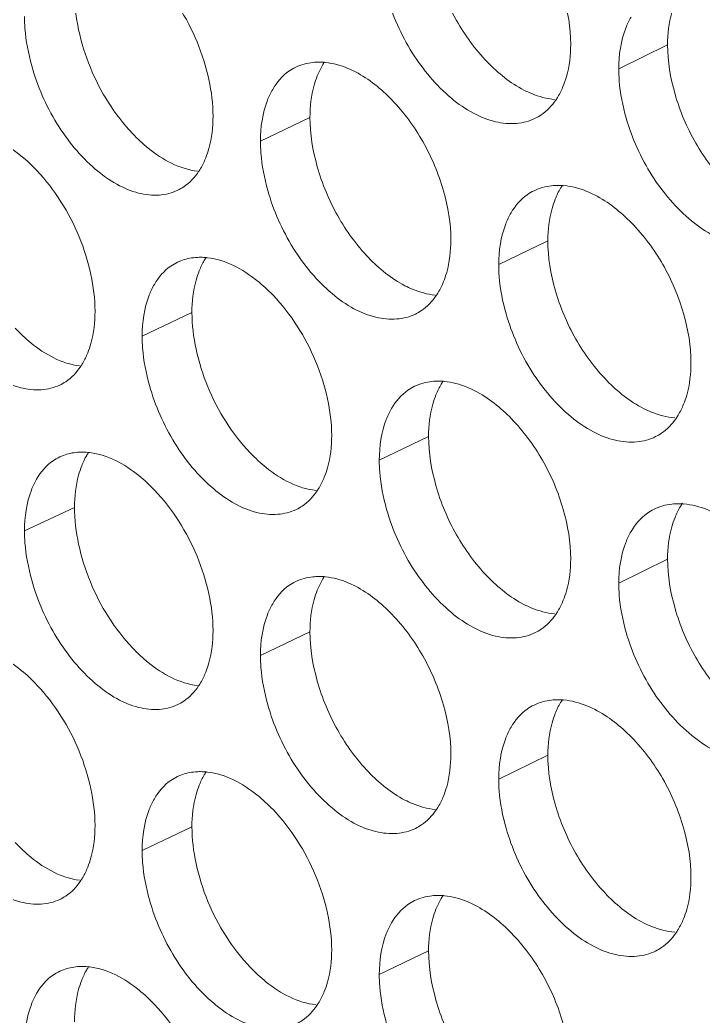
# Model space of a CAD drawing. Header units: millimetres. Extents: x 1177 to 4147, y 93 to 2194.
# Drawn here: x 2569.97 to 2580.43, y 1001.6 to 1016.85 of the extents above; entities that cross this region are included whole.
import ezdxf

# ---------------------------------------------------------------- set-up
doc = ezdxf.new("R2010")
doc.units = ezdxf.units.MM
doc.header["$LTSCALE"] = 0.1
doc.layers.get('0').update_dxf_attribs({"lineweight": 13})
doc.layers.add('标注', color=251, linetype='Continuous', lineweight=9)

# ---------------------------------------------------------------- blocks, each defined once
blk = doc.blocks.new('02')
at = {"layer": '标注'}
for p, q in [((4454.685, 1043.371), (4453.616, 1042.845)), ((4446.859, 1041.782), (4445.775, 1041.264)), ((4452.064, 1039.085), (4450.989, 1038.562)), ((4444.276, 1037.514), (4443.187, 1036.999)), ((4449.455, 1034.805), (4448.376, 1034.285)), ((4441.706, 1033.253), (4440.612, 1032.74)), ((4441.706, 1033.253), (4440.612, 1032.74)), ((4454.685, 1032.121), (4453.616, 1031.595)), ((4446.859, 1030.532), (4445.775, 1030.014)), ((4446.859, 1030.532), (4445.775, 1030.014)), ((4452.064, 1027.835), (4450.989, 1027.312)), ((4452.064, 1027.835), (4450.989, 1027.312)), ((4444.276, 1026.264), (4443.187, 1025.749)), ((4449.455, 1023.555), (4448.376, 1023.035))]:
    blk.add_line(p, q, dxfattribs=at)
for centre, radius, start, end in [((4447.053, 1041.571), 1.421, 84.008, 89.7708), ((4452.287, 1038.856), 1.439, 84.9711, 90.0516), ((4444.413, 1037.658), 1.06, 111.219, 115.391), ((4444.455, 1037.312), 1.411, 83.5175, 89.6286), ((4449.664, 1034.585), 1.43, 84.4925, 89.9118), ((4441.831, 1033.405), 1.051, 110.5478, 115.181), ((4441.831, 1033.405), 1.051, 110.5478, 115.181), ((4441.87, 1033.06), 1.402, 83.021, 89.4851), ((4441.87, 1033.06), 1.402, 83.021, 89.4851), ((4454.923, 1031.882), 1.449, 85.444, 90.1903), ((4447.053, 1030.321), 1.421, 84.008, 89.7708), ((4447.053, 1030.321), 1.421, 84.008, 89.7708), ((4452.287, 1027.606), 1.439, 84.9711, 90.0516), ((4452.287, 1027.606), 1.439, 84.9711, 90.0516), ((4444.413, 1026.408), 1.06, 111.219, 115.391), ((4444.455, 1026.062), 1.411, 83.5175, 89.6286), ((4449.664, 1023.335), 1.43, 84.4925, 89.9118), ((4441.87, 1021.81), 1.402, 83.021, 89.4851), ((4441.831, 1022.155), 1.051, 110.5478, 115.181)]:
    blk.add_arc(centre, radius, start, end, dxfattribs=at)
for points, knots in [([(4452.564, 1043.381), (4452.564, 1043.744), (4452.436, 1044.496), (4451.993, 1045.547), (4451.331, 1046.441), (4450.765, 1046.9), (4450.466, 1047.054)], [0, 0, 0, 0, 0.24746, 0.512581, 0.770891, 1, 1, 1, 1]), ([(4449.455, 1046.055), (4449.455, 1045.692), (4449.582, 1044.94), (4450.02, 1043.889), (4450.678, 1042.994), (4451.243, 1042.534), (4451.541, 1042.38)], [0, 0, 0, 0, 0.247764, 0.513029, 0.771178, 1, 1, 1, 1]), ([(4444.738, 1041.807), (4444.738, 1042.076), (4444.667, 1042.634), (4444.326, 1043.713), (4443.855, 1044.463), (4443.46, 1044.877)], [0, 0, 0, 0, 0.23815, 0.493704, 1, 1, 1, 1]), ([(4441.706, 1044.503), (4441.706, 1044.234), (4441.776, 1043.676), (4442.114, 1042.596), (4442.582, 1041.845), (4442.975, 1041.43)], [0, 0, 0, 0, 0.238364, 0.494066, 1, 1, 1, 1]), ([(4448.537, 1044.458), (4448.662, 1044.015), (4449.032, 1043.182), (4449.744, 1042.331), (4450.405, 1041.865), (4450.894, 1041.67), (4451.368, 1041.624), (4451.662, 1041.701), (4451.79, 1041.763)], [0, 0, 0, 0, 0.295087, 0.575352, 0.699785, 0.810298, 0.90888, 1, 1, 1, 1]), ([(4454.848, 1044.282), (4454.821, 1044.216), (4454.721, 1043.922), (4454.685, 1043.608), (4454.685, 1043.371)], [0, 0, 0, 0, 0.232686, 1, 1, 1, 1]), ([(4440.612, 1043.99), (4440.612, 1043.903), (4440.627, 1043.54), (4440.696, 1043.179), (4440.77, 1042.912)], [0, 0, 0, 0, 0.238347, 1, 1, 1, 1]), ([(4453.886, 1043.977), (4453.841, 1043.9), (4453.673, 1043.546), (4453.616, 1043.146), (4453.616, 1042.845)], [0, 0, 0, 0, 0.227639, 1, 1, 1, 1]), ([(4452.401, 1042.47), (4452.428, 1042.537), (4452.528, 1042.83), (4452.564, 1043.143), (4452.564, 1043.381)], [0, 0, 0, 0, 0.232623, 1, 1, 1, 1]), ([(4454.685, 1043.371), (4454.685, 1043.008), (4454.813, 1042.256), (4455.256, 1041.206), (4455.921, 1040.314), (4456.491, 1039.857), (4456.791, 1039.706)], [0, 0, 0, 0, 0.247397, 0.512334, 0.770535, 1, 1, 1, 1]), ([(4447.059, 1042.991), (4447.013, 1042.991), (4446.838, 1042.983), (4446.665, 1042.937), (4446.547, 1042.881)], [0, 0, 0, 0, 0.258386, 1, 1, 1, 1]), ([(4447.176, 1042.993), (4447.161, 1042.971), (4447.101, 1042.875), (4447.051, 1042.772), (4447.019, 1042.693)], [0, 0, 0, 0, 0.242372, 1, 1, 1, 1]), ([(4440.77, 1042.912), (4440.893, 1042.47), (4441.255, 1041.639), (4441.953, 1040.784), (4442.602, 1040.312), (4443.082, 1040.111), (4443.548, 1040.058), (4443.839, 1040.13), (4443.965, 1040.189)], [0, 0, 0, 0, 0.296459, 0.577388, 0.701761, 0.811885, 0.909764, 1, 1, 1, 1]), ([(4446.547, 1042.881), (4446.496, 1042.856), (4446.292, 1042.738), (4446.133, 1042.55), (4446.043, 1042.396)], [0, 0, 0, 0, 0.241792, 1, 1, 1, 1]), ([(4447.855, 1042.778), (4447.8, 1042.806), (4447.593, 1042.903), (4447.368, 1042.966), (4447.201, 1042.983)], [0, 0, 0, 0, 0.266572, 1, 1, 1, 1]), ([(4449.942, 1039.1), (4449.942, 1039.463), (4449.815, 1040.215), (4449.375, 1041.267), (4448.716, 1042.162), (4448.152, 1042.623), (4447.855, 1042.778)], [0, 0, 0, 0, 0.247645, 0.51293, 0.771215, 1, 1, 1, 1]), ([(4453.616, 1042.845), (4453.616, 1042.758), (4453.631, 1042.395), (4453.702, 1042.035), (4453.778, 1041.769)], [0, 0, 0, 0, 0.238502, 1, 1, 1, 1]), ([(4447.019, 1042.693), (4446.993, 1042.626), (4446.895, 1042.332), (4446.859, 1042.019), (4446.859, 1041.782)], [0, 0, 0, 0, 0.232238, 1, 1, 1, 1]), ([(4446.043, 1042.396), (4445.998, 1042.319), (4445.831, 1041.965), (4445.775, 1041.566), (4445.775, 1041.264)], [0, 0, 0, 0, 0.226902, 1, 1, 1, 1]), ([(4451.541, 1042.38), (4451.597, 1042.352), (4451.81, 1042.253), (4452.041, 1042.191), (4452.213, 1042.176)], [0, 0, 0, 0, 0.266595, 1, 1, 1, 1]), ([(4452.239, 1042.163), (4452.255, 1042.186), (4452.317, 1042.284), (4452.369, 1042.389), (4452.401, 1042.47)], [0, 0, 0, 0, 0.242481, 1, 1, 1, 1]), ([(4451.79, 1041.763), (4451.834, 1041.785), (4452.009, 1041.885), (4452.153, 1042.037), (4452.239, 1042.163)], [0, 0, 0, 0, 0.24392, 1, 1, 1, 1]), ([(4444.578, 1040.897), (4444.605, 1040.964), (4444.703, 1041.257), (4444.738, 1041.57), (4444.738, 1041.807)], [0, 0, 0, 0, 0.232176, 1, 1, 1, 1]), ([(4446.859, 1041.782), (4446.859, 1041.419), (4446.985, 1040.667), (4447.421, 1039.614), (4448.076, 1038.718), (4448.638, 1038.256), (4448.935, 1038.102)], [0, 0, 0, 0, 0.247948, 0.513377, 0.771501, 1, 1, 1, 1]), ([(4453.778, 1041.769), (4453.905, 1041.325), (4454.28, 1040.492), (4455.002, 1039.643), (4455.671, 1039.181), (4456.166, 1038.99), (4456.644, 1038.949), (4456.941, 1039.029), (4457.07, 1039.093)], [0, 0, 0, 0, 0.294183, 0.574014, 0.698487, 0.809259, 0.908301, 1, 1, 1, 1]), ([(4440.884, 1040.618), (4440.776, 1040.731), (4440.38, 1041.106), (4439.868, 1041.393), (4439.479, 1041.444)], [0, 0, 0, 0, 0.284863, 1, 1, 1, 1]), ([(4442.975, 1041.43), (4443.084, 1041.316), (4443.484, 1040.938), (4444.005, 1040.652), (4444.398, 1040.607)], [0, 0, 0, 0, 0.284914, 1, 1, 1, 1]), ([(4445.775, 1041.264), (4445.775, 1041.177), (4445.79, 1040.813), (4445.86, 1040.453), (4445.935, 1040.186)], [0, 0, 0, 0, 0.238408, 1, 1, 1, 1]), ([(4444.423, 1040.599), (4444.438, 1040.621), (4444.498, 1040.717), (4444.547, 1040.818), (4444.578, 1040.897)], [0, 0, 0, 0, 0.242345, 1, 1, 1, 1]), ([(4442.155, 1037.545), (4442.155, 1037.814), (4442.085, 1038.372), (4441.745, 1039.451), (4441.276, 1040.203), (4440.884, 1040.618)], [0, 0, 0, 0, 0.238218, 0.493853, 1, 1, 1, 1]), ([(4443.965, 1040.189), (4444.01, 1040.211), (4444.191, 1040.313), (4444.337, 1040.469), (4444.423, 1040.599)], [0, 0, 0, 0, 0.243242, 1, 1, 1, 1]), ([(4445.935, 1040.186), (4446.06, 1039.744), (4446.427, 1038.912), (4447.134, 1038.059), (4447.792, 1037.591), (4448.277, 1037.394), (4448.748, 1037.346), (4449.042, 1037.421), (4449.169, 1037.482)], [0, 0, 0, 0, 0.295542, 0.576027, 0.700439, 0.810823, 0.909172, 1, 1, 1, 1]), ([(4451.762, 1040.179), (4451.711, 1040.154), (4451.508, 1040.034), (4451.349, 1039.847), (4451.259, 1039.694)], [0, 0, 0, 0, 0.242161, 1, 1, 1, 1]), ([(4452.286, 1040.295), (4452.239, 1040.295), (4452.06, 1040.286), (4451.882, 1040.237), (4451.762, 1040.179)], [0, 0, 0, 0, 0.258402, 1, 1, 1, 1]), ([(4452.387, 1040.303), (4452.371, 1040.28), (4452.309, 1040.182), (4452.258, 1040.078), (4452.226, 1039.996)], [0, 0, 0, 0, 0.242465, 1, 1, 1, 1]), ([(4453.089, 1040.086), (4453.033, 1040.114), (4452.819, 1040.213), (4452.586, 1040.275), (4452.413, 1040.29)], [0, 0, 0, 0, 0.266651, 1, 1, 1, 1]), ([(4452.226, 1039.996), (4452.199, 1039.93), (4452.1, 1039.636), (4452.064, 1039.323), (4452.064, 1039.085)], [0, 0, 0, 0, 0.232536, 1, 1, 1, 1]), ([(4455.197, 1036.418), (4455.197, 1036.781), (4455.069, 1037.532), (4454.624, 1038.582), (4453.958, 1039.475), (4453.389, 1039.933), (4453.089, 1040.086)], [0, 0, 0, 0, 0.247276, 0.512232, 0.770569, 1, 1, 1, 1]), ([(4451.259, 1039.694), (4451.214, 1039.617), (4451.046, 1039.263), (4450.989, 1038.863), (4450.989, 1038.562)], [0, 0, 0, 0, 0.227393, 1, 1, 1, 1]), ([(4449.781, 1038.19), (4449.808, 1038.256), (4449.907, 1038.55), (4449.942, 1038.863), (4449.942, 1039.1)], [0, 0, 0, 0, 0.232474, 1, 1, 1, 1]), ([(4452.064, 1039.085), (4452.064, 1038.722), (4452.191, 1037.97), (4452.632, 1036.919), (4453.293, 1036.025), (4453.861, 1035.567), (4454.16, 1035.415)], [0, 0, 0, 0, 0.24758, 0.512681, 0.770856, 1, 1, 1, 1]), ([(4438.207, 1038.659), (4438.329, 1038.217), (4438.688, 1037.387), (4439.382, 1036.53), (4440.027, 1036.056), (4440.504, 1035.854), (4440.967, 1035.799), (4441.257, 1035.868), (4441.383, 1035.927)], [0, 0, 0, 0, 0.29692, 0.578074, 0.702428, 0.812421, 0.910064, 1, 1, 1, 1]), ([(4444.464, 1038.723), (4444.426, 1038.723), (4444.279, 1038.718), (4444.132, 1038.686), (4444.03, 1038.646)], [0, 0, 0, 0, 0.257534, 1, 1, 1, 1]), ([(4444.59, 1038.723), (4444.575, 1038.7), (4444.515, 1038.605), (4444.467, 1038.504), (4444.435, 1038.425)], [0, 0, 0, 0, 0.242329, 1, 1, 1, 1]), ([(4446.05, 1037.892), (4445.94, 1038.007), (4445.535, 1038.384), (4445.01, 1038.67), (4444.615, 1038.714)], [0, 0, 0, 0, 0.284731, 1, 1, 1, 1]), ([(4443.959, 1038.616), (4443.908, 1038.591), (4443.703, 1038.473), (4443.544, 1038.286), (4443.454, 1038.131)], [0, 0, 0, 0, 0.241601, 1, 1, 1, 1]), ([(4444.435, 1038.425), (4444.409, 1038.358), (4444.311, 1038.064), (4444.276, 1037.752), (4444.276, 1037.514)], [0, 0, 0, 0, 0.232089, 1, 1, 1, 1]), ([(4450.989, 1038.562), (4450.989, 1038.475), (4451.005, 1038.111), (4451.075, 1037.751), (4451.151, 1037.485)], [0, 0, 0, 0, 0.238471, 1, 1, 1, 1]), ([(4443.454, 1038.131), (4443.41, 1038.055), (4443.243, 1037.7), (4443.187, 1037.301), (4443.187, 1036.999)], [0, 0, 0, 0, 0.226658, 1, 1, 1, 1]), ([(4448.935, 1038.102), (4448.99, 1038.074), (4449.199, 1037.976), (4449.427, 1037.913), (4449.595, 1037.897)], [0, 0, 0, 0, 0.266559, 1, 1, 1, 1]), ([(4449.621, 1037.885), (4449.637, 1037.908), (4449.698, 1038.005), (4449.749, 1038.109), (4449.781, 1038.19)], [0, 0, 0, 0, 0.242432, 1, 1, 1, 1]), ([(4447.334, 1034.825), (4447.334, 1035.094), (4447.263, 1035.652), (4446.92, 1036.731), (4446.446, 1037.48), (4446.05, 1037.892)], [0, 0, 0, 0, 0.238081, 0.493556, 1, 1, 1, 1]), ([(4449.169, 1037.482), (4449.213, 1037.504), (4449.39, 1037.605), (4449.535, 1037.758), (4449.621, 1037.885)], [0, 0, 0, 0, 0.2437, 1, 1, 1, 1]), ([(4441.996, 1036.635), (4442.023, 1036.702), (4442.12, 1036.995), (4442.155, 1037.307), (4442.155, 1037.545)], [0, 0, 0, 0, 0.232027, 1, 1, 1, 1]), ([(4444.276, 1037.514), (4444.276, 1037.246), (4444.347, 1036.687), (4444.686, 1035.608), (4445.157, 1034.858), (4445.552, 1034.445)], [0, 0, 0, 0, 0.238296, 0.493918, 1, 1, 1, 1]), ([(4451.151, 1037.485), (4451.278, 1037.042), (4451.649, 1036.209), (4452.367, 1035.359), (4453.032, 1034.895), (4453.524, 1034.702), (4454, 1034.659), (4454.295, 1034.737), (4454.423, 1034.8)], [0, 0, 0, 0, 0.294634, 0.574682, 0.699134, 0.809777, 0.908589, 1, 1, 1, 1]), ([(4440.411, 1037.172), (4440.518, 1037.058), (4440.914, 1036.682), (4441.429, 1036.395), (4441.819, 1036.347)], [0, 0, 0, 0, 0.284983, 1, 1, 1, 1]), ([(4443.187, 1036.999), (4443.187, 1036.912), (4443.202, 1036.548), (4443.271, 1036.188), (4443.346, 1035.921)], [0, 0, 0, 0, 0.238377, 1, 1, 1, 1]), ([(4441.844, 1036.339), (4441.858, 1036.362), (4441.917, 1036.456), (4441.965, 1036.557), (4441.996, 1036.635)], [0, 0, 0, 0, 0.242305, 1, 1, 1, 1]), ([(4441.383, 1035.927), (4441.428, 1035.949), (4441.61, 1036.051), (4441.757, 1036.208), (4441.844, 1036.339)], [0, 0, 0, 0, 0.243002, 1, 1, 1, 1]), ([(4455.034, 1035.507), (4455.062, 1035.573), (4455.161, 1035.867), (4455.197, 1036.18), (4455.197, 1036.418)], [0, 0, 0, 0, 0.232772, 1, 1, 1, 1]), ([(4449.775, 1036.02), (4449.76, 1035.997), (4449.699, 1035.9), (4449.648, 1035.797), (4449.616, 1035.716)], [0, 0, 0, 0, 0.242417, 1, 1, 1, 1]), ([(4443.346, 1035.921), (4443.47, 1035.479), (4443.834, 1034.648), (4444.537, 1033.794), (4445.19, 1033.323), (4445.673, 1033.125), (4446.142, 1033.074), (4446.434, 1033.147), (4446.561, 1033.208)], [0, 0, 0, 0, 0.295999, 0.576706, 0.701098, 0.811352, 0.909467, 1, 1, 1, 1]), ([(4449.148, 1035.902), (4449.097, 1035.877), (4448.894, 1035.758), (4448.735, 1035.571), (4448.645, 1035.417)], [0, 0, 0, 0, 0.241979, 1, 1, 1, 1]), ([(4449.666, 1036.015), (4449.62, 1036.015), (4449.443, 1036.006), (4449.267, 1035.959), (4449.148, 1035.902)], [0, 0, 0, 0, 0.258394, 1, 1, 1, 1]), ([(4450.466, 1035.804), (4450.411, 1035.832), (4450.2, 1035.93), (4449.971, 1035.992), (4449.801, 1036.008)], [0, 0, 0, 0, 0.266613, 1, 1, 1, 1]), ([(4452.564, 1032.131), (4452.564, 1032.494), (4452.436, 1033.246), (4451.993, 1034.297), (4451.331, 1035.191), (4450.765, 1035.65), (4450.466, 1035.804)], [0, 0, 0, 0, 0.24746, 0.512581, 0.770891, 1, 1, 1, 1]), ([(4449.616, 1035.716), (4449.589, 1035.65), (4449.491, 1035.356), (4449.455, 1035.043), (4449.455, 1034.805)], [0, 0, 0, 0, 0.232387, 1, 1, 1, 1]), ([(4448.645, 1035.417), (4448.6, 1035.34), (4448.432, 1034.986), (4448.376, 1034.586), (4448.376, 1034.285)], [0, 0, 0, 0, 0.227147, 1, 1, 1, 1]), ([(4454.16, 1035.415), (4454.217, 1035.386), (4454.433, 1035.287), (4454.669, 1035.226), (4454.843, 1035.212)], [0, 0, 0, 0, 0.266627, 1, 1, 1, 1]), ([(4454.87, 1035.197), (4454.886, 1035.22), (4454.949, 1035.319), (4455.001, 1035.424), (4455.034, 1035.507)], [0, 0, 0, 0, 0.242531, 1, 1, 1, 1]), ([(4454.423, 1034.8), (4454.467, 1034.821), (4454.641, 1034.922), (4454.784, 1035.072), (4454.87, 1035.197)], [0, 0, 0, 0, 0.244132, 1, 1, 1, 1]), ([(4447.173, 1033.915), (4447.2, 1033.982), (4447.299, 1034.276), (4447.334, 1034.588), (4447.334, 1034.825)], [0, 0, 0, 0, 0.232325, 1, 1, 1, 1]), ([(4449.455, 1034.805), (4449.455, 1034.442), (4449.582, 1033.69), (4450.02, 1032.639), (4450.678, 1031.744), (4451.243, 1031.284), (4451.541, 1031.13)], [0, 0, 0, 0, 0.247764, 0.513029, 0.771178, 1, 1, 1, 1]), ([(4441.383, 1034.357), (4441.332, 1034.333), (4441.127, 1034.215), (4440.967, 1034.027), (4440.878, 1033.872)], [0, 0, 0, 0, 0.241405, 1, 1, 1, 1]), ([(4441.383, 1034.357), (4441.332, 1034.333), (4441.127, 1034.215), (4440.967, 1034.027), (4440.878, 1033.872)], [0, 0, 0, 0, 0.241405, 1, 1, 1, 1]), ([(4441.883, 1034.462), (4441.846, 1034.462), (4441.703, 1034.457), (4441.561, 1034.427), (4441.462, 1034.39)], [0, 0, 0, 0, 0.257421, 1, 1, 1, 1]), ([(4441.883, 1034.462), (4441.846, 1034.462), (4441.703, 1034.457), (4441.561, 1034.427), (4441.462, 1034.39)], [0, 0, 0, 0, 0.257421, 1, 1, 1, 1]), ([(4442.016, 1034.458), (4442.001, 1034.436), (4441.943, 1034.342), (4441.895, 1034.241), (4441.864, 1034.163)], [0, 0, 0, 0, 0.24229, 1, 1, 1, 1]), ([(4442.016, 1034.458), (4442.001, 1034.436), (4441.943, 1034.342), (4441.895, 1034.241), (4441.864, 1034.163)], [0, 0, 0, 0, 0.24229, 1, 1, 1, 1]), ([(4443.46, 1033.627), (4443.352, 1033.741), (4442.951, 1034.117), (4442.433, 1034.404), (4442.04, 1034.451)], [0, 0, 0, 0, 0.2848, 1, 1, 1, 1]), ([(4443.46, 1033.627), (4443.352, 1033.741), (4442.951, 1034.117), (4442.433, 1034.404), (4442.04, 1034.451)], [0, 0, 0, 0, 0.2848, 1, 1, 1, 1]), ([(4445.552, 1034.445), (4445.662, 1034.33), (4446.067, 1033.951), (4446.594, 1033.666), (4446.991, 1033.624)], [0, 0, 0, 0, 0.28484, 1, 1, 1, 1]), ([(4448.376, 1034.285), (4448.376, 1034.198), (4448.391, 1033.834), (4448.461, 1033.474), (4448.537, 1033.208)], [0, 0, 0, 0, 0.238439, 1, 1, 1, 1]), ([(4441.864, 1034.163), (4441.838, 1034.096), (4441.74, 1033.803), (4441.706, 1033.49), (4441.706, 1033.253)], [0, 0, 0, 0, 0.231941, 1, 1, 1, 1]), ([(4441.864, 1034.163), (4441.838, 1034.096), (4441.74, 1033.803), (4441.706, 1033.49), (4441.706, 1033.253)], [0, 0, 0, 0, 0.231941, 1, 1, 1, 1]), ([(4440.878, 1033.872), (4440.833, 1033.796), (4440.667, 1033.441), (4440.612, 1033.042), (4440.612, 1032.74)], [0, 0, 0, 0, 0.226413, 1, 1, 1, 1]), ([(4440.878, 1033.872), (4440.833, 1033.796), (4440.667, 1033.441), (4440.612, 1033.042), (4440.612, 1032.74)], [0, 0, 0, 0, 0.226413, 1, 1, 1, 1]), ([(4447.016, 1033.614), (4447.031, 1033.637), (4447.092, 1033.733), (4447.141, 1033.836), (4447.173, 1033.915)], [0, 0, 0, 0, 0.242387, 1, 1, 1, 1]), ([(4444.738, 1030.557), (4444.738, 1030.826), (4444.667, 1031.384), (4444.326, 1032.463), (4443.855, 1033.213), (4443.46, 1033.627)], [0, 0, 0, 0, 0.23815, 0.493704, 1, 1, 1, 1]), ([(4444.738, 1030.557), (4444.738, 1030.826), (4444.667, 1031.384), (4444.326, 1032.463), (4443.855, 1033.213), (4443.46, 1033.627)], [0, 0, 0, 0, 0.23815, 0.493704, 1, 1, 1, 1]), ([(4446.561, 1033.208), (4446.606, 1033.229), (4446.784, 1033.331), (4446.93, 1033.485), (4447.016, 1033.614)], [0, 0, 0, 0, 0.243475, 1, 1, 1, 1]), ([(4441.706, 1033.253), (4441.706, 1032.984), (4441.776, 1032.426), (4442.114, 1031.346), (4442.582, 1030.595), (4442.975, 1030.18)], [0, 0, 0, 0, 0.238364, 0.494066, 1, 1, 1, 1]), ([(4441.706, 1033.253), (4441.706, 1032.984), (4441.776, 1032.426), (4442.114, 1031.346), (4442.582, 1030.595), (4442.975, 1030.18)], [0, 0, 0, 0, 0.238364, 0.494066, 1, 1, 1, 1]), ([(4448.537, 1033.208), (4448.662, 1032.765), (4449.032, 1031.932), (4449.744, 1031.081), (4450.405, 1030.615), (4450.894, 1030.42), (4451.368, 1030.374), (4451.662, 1030.451), (4451.79, 1030.513)], [0, 0, 0, 0, 0.295087, 0.575352, 0.699785, 0.810298, 0.90888, 1, 1, 1, 1]), ([(4454.388, 1033.212), (4454.337, 1033.187), (4454.135, 1033.067), (4453.976, 1032.88), (4453.886, 1032.727)], [0, 0, 0, 0, 0.242339, 1, 1, 1, 1]), ([(4454.918, 1033.331), (4454.871, 1033.331), (4454.69, 1033.322), (4454.509, 1033.272), (4454.388, 1033.212)], [0, 0, 0, 0, 0.258411, 1, 1, 1, 1]), ([(4455.011, 1033.342), (4454.995, 1033.318), (4454.932, 1033.22), (4454.881, 1033.114), (4454.848, 1033.032)], [0, 0, 0, 0, 0.242516, 1, 1, 1, 1]), ([(4455.726, 1033.124), (4455.669, 1033.153), (4455.45, 1033.252), (4455.213, 1033.313), (4455.038, 1033.327)], [0, 0, 0, 0, 0.266684, 1, 1, 1, 1]), ([(4454.848, 1033.032), (4454.821, 1032.966), (4454.721, 1032.672), (4454.685, 1032.358), (4454.685, 1032.121)], [0, 0, 0, 0, 0.232686, 1, 1, 1, 1]), ([(4440.612, 1032.74), (4440.612, 1032.653), (4440.627, 1032.29), (4440.696, 1031.929), (4440.77, 1031.662)], [0, 0, 0, 0, 0.238347, 1, 1, 1, 1]), ([(4440.612, 1032.74), (4440.612, 1032.653), (4440.627, 1032.29), (4440.696, 1031.929), (4440.77, 1031.662)], [0, 0, 0, 0, 0.238347, 1, 1, 1, 1]), ([(4453.886, 1032.727), (4453.841, 1032.65), (4453.673, 1032.296), (4453.616, 1031.896), (4453.616, 1031.595)], [0, 0, 0, 0, 0.227639, 1, 1, 1, 1]), ([(4452.401, 1031.22), (4452.428, 1031.287), (4452.528, 1031.58), (4452.564, 1031.893), (4452.564, 1032.131)], [0, 0, 0, 0, 0.232623, 1, 1, 1, 1]), ([(4454.685, 1032.121), (4454.685, 1031.758), (4454.813, 1031.006), (4455.256, 1029.956), (4455.921, 1029.064), (4456.491, 1028.607), (4456.791, 1028.456)], [0, 0, 0, 0, 0.247397, 0.512334, 0.770535, 1, 1, 1, 1]), ([(4440.77, 1031.662), (4440.893, 1031.22), (4441.255, 1030.389), (4441.953, 1029.534), (4442.602, 1029.062), (4443.082, 1028.861), (4443.548, 1028.808), (4443.839, 1028.88), (4443.965, 1028.939)], [0, 0, 0, 0, 0.296459, 0.577388, 0.701761, 0.811885, 0.909764, 1, 1, 1, 1]), ([(4440.77, 1031.662), (4440.893, 1031.22), (4441.255, 1030.389), (4441.953, 1029.534), (4442.602, 1029.062), (4443.082, 1028.861), (4443.548, 1028.808), (4443.839, 1028.88), (4443.965, 1028.939)], [0, 0, 0, 0, 0.296459, 0.577388, 0.701761, 0.811885, 0.909764, 1, 1, 1, 1]), ([(4447.059, 1031.741), (4447.013, 1031.741), (4446.838, 1031.733), (4446.665, 1031.687), (4446.547, 1031.631)], [0, 0, 0, 0, 0.258386, 1, 1, 1, 1]), ([(4447.059, 1031.741), (4447.013, 1031.741), (4446.838, 1031.733), (4446.665, 1031.687), (4446.547, 1031.631)], [0, 0, 0, 0, 0.258386, 1, 1, 1, 1]), ([(4447.176, 1031.743), (4447.161, 1031.721), (4447.101, 1031.625), (4447.051, 1031.522), (4447.019, 1031.443)], [0, 0, 0, 0, 0.242372, 1, 1, 1, 1]), ([(4447.176, 1031.743), (4447.161, 1031.721), (4447.101, 1031.625), (4447.051, 1031.522), (4447.019, 1031.443)], [0, 0, 0, 0, 0.242372, 1, 1, 1, 1]), ([(4447.855, 1031.528), (4447.8, 1031.556), (4447.593, 1031.653), (4447.368, 1031.716), (4447.201, 1031.733)], [0, 0, 0, 0, 0.266572, 1, 1, 1, 1]), ([(4447.855, 1031.528), (4447.8, 1031.556), (4447.593, 1031.653), (4447.368, 1031.716), (4447.201, 1031.733)], [0, 0, 0, 0, 0.266572, 1, 1, 1, 1]), ([(4446.547, 1031.631), (4446.496, 1031.606), (4446.292, 1031.488), (4446.133, 1031.3), (4446.043, 1031.146)], [0, 0, 0, 0, 0.241792, 1, 1, 1, 1]), ([(4446.547, 1031.631), (4446.496, 1031.606), (4446.292, 1031.488), (4446.133, 1031.3), (4446.043, 1031.146)], [0, 0, 0, 0, 0.241792, 1, 1, 1, 1]), ([(4447.019, 1031.443), (4446.993, 1031.376), (4446.895, 1031.082), (4446.859, 1030.769), (4446.859, 1030.532)], [0, 0, 0, 0, 0.232238, 1, 1, 1, 1]), ([(4447.019, 1031.443), (4446.993, 1031.376), (4446.895, 1031.082), (4446.859, 1030.769), (4446.859, 1030.532)], [0, 0, 0, 0, 0.232238, 1, 1, 1, 1]), ([(4449.942, 1027.85), (4449.942, 1028.213), (4449.815, 1028.965), (4449.375, 1030.017), (4448.716, 1030.912), (4448.152, 1031.373), (4447.855, 1031.528)], [0, 0, 0, 0, 0.247645, 0.51293, 0.771215, 1, 1, 1, 1]), ([(4449.942, 1027.85), (4449.942, 1028.213), (4449.815, 1028.965), (4449.375, 1030.017), (4448.716, 1030.912), (4448.152, 1031.373), (4447.855, 1031.528)], [0, 0, 0, 0, 0.247645, 0.51293, 0.771215, 1, 1, 1, 1]), ([(4453.616, 1031.595), (4453.616, 1031.508), (4453.631, 1031.145), (4453.702, 1030.785), (4453.778, 1030.519)], [0, 0, 0, 0, 0.238502, 1, 1, 1, 1]), ([(4446.043, 1031.146), (4445.998, 1031.069), (4445.831, 1030.715), (4445.775, 1030.316), (4445.775, 1030.014)], [0, 0, 0, 0, 0.226902, 1, 1, 1, 1]), ([(4446.043, 1031.146), (4445.998, 1031.069), (4445.831, 1030.715), (4445.775, 1030.316), (4445.775, 1030.014)], [0, 0, 0, 0, 0.226902, 1, 1, 1, 1]), ([(4451.541, 1031.13), (4451.597, 1031.102), (4451.81, 1031.003), (4452.041, 1030.941), (4452.213, 1030.926)], [0, 0, 0, 0, 0.266595, 1, 1, 1, 1]), ([(4452.239, 1030.913), (4452.255, 1030.936), (4452.317, 1031.034), (4452.369, 1031.139), (4452.401, 1031.22)], [0, 0, 0, 0, 0.242481, 1, 1, 1, 1]), ([(4451.79, 1030.513), (4451.834, 1030.535), (4452.009, 1030.635), (4452.153, 1030.787), (4452.239, 1030.913)], [0, 0, 0, 0, 0.24392, 1, 1, 1, 1]), ([(4444.578, 1029.647), (4444.605, 1029.714), (4444.703, 1030.007), (4444.738, 1030.32), (4444.738, 1030.557)], [0, 0, 0, 0, 0.232176, 1, 1, 1, 1]), ([(4444.578, 1029.647), (4444.605, 1029.714), (4444.703, 1030.007), (4444.738, 1030.32), (4444.738, 1030.557)], [0, 0, 0, 0, 0.232176, 1, 1, 1, 1]), ([(4446.859, 1030.532), (4446.859, 1030.169), (4446.985, 1029.417), (4447.421, 1028.364), (4448.076, 1027.468), (4448.638, 1027.006), (4448.935, 1026.852)], [0, 0, 0, 0, 0.247948, 0.513377, 0.771501, 1, 1, 1, 1]), ([(4446.859, 1030.532), (4446.859, 1030.169), (4446.985, 1029.417), (4447.421, 1028.364), (4448.076, 1027.468), (4448.638, 1027.006), (4448.935, 1026.852)], [0, 0, 0, 0, 0.247948, 0.513377, 0.771501, 1, 1, 1, 1]), ([(4453.778, 1030.519), (4453.905, 1030.075), (4454.28, 1029.242), (4455.002, 1028.393), (4455.671, 1027.931), (4456.166, 1027.74), (4456.644, 1027.699), (4456.941, 1027.779), (4457.07, 1027.843)], [0, 0, 0, 0, 0.294183, 0.574014, 0.698487, 0.809259, 0.908301, 1, 1, 1, 1]), ([(4440.884, 1029.368), (4440.776, 1029.481), (4440.38, 1029.856), (4439.868, 1030.143), (4439.479, 1030.194)], [0, 0, 0, 0, 0.284863, 1, 1, 1, 1]), ([(4442.975, 1030.18), (4443.084, 1030.066), (4443.484, 1029.688), (4444.005, 1029.402), (4444.398, 1029.357)], [0, 0, 0, 0, 0.284914, 1, 1, 1, 1]), ([(4442.975, 1030.18), (4443.084, 1030.066), (4443.484, 1029.688), (4444.005, 1029.402), (4444.398, 1029.357)], [0, 0, 0, 0, 0.284914, 1, 1, 1, 1]), ([(4445.775, 1030.014), (4445.775, 1029.927), (4445.79, 1029.563), (4445.86, 1029.203), (4445.935, 1028.936)], [0, 0, 0, 0, 0.238408, 1, 1, 1, 1]), ([(4445.775, 1030.014), (4445.775, 1029.927), (4445.79, 1029.563), (4445.86, 1029.203), (4445.935, 1028.936)], [0, 0, 0, 0, 0.238408, 1, 1, 1, 1]), ([(4444.423, 1029.349), (4444.438, 1029.371), (4444.498, 1029.467), (4444.547, 1029.568), (4444.578, 1029.647)], [0, 0, 0, 0, 0.242345, 1, 1, 1, 1]), ([(4444.423, 1029.349), (4444.438, 1029.371), (4444.498, 1029.467), (4444.547, 1029.568), (4444.578, 1029.647)], [0, 0, 0, 0, 0.242345, 1, 1, 1, 1]), ([(4442.155, 1026.295), (4442.155, 1026.564), (4442.085, 1027.122), (4441.745, 1028.201), (4441.276, 1028.953), (4440.884, 1029.368)], [0, 0, 0, 0, 0.238218, 0.493853, 1, 1, 1, 1]), ([(4443.965, 1028.939), (4444.01, 1028.961), (4444.191, 1029.063), (4444.337, 1029.219), (4444.423, 1029.349)], [0, 0, 0, 0, 0.243242, 1, 1, 1, 1]), ([(4443.965, 1028.939), (4444.01, 1028.961), (4444.191, 1029.063), (4444.337, 1029.219), (4444.423, 1029.349)], [0, 0, 0, 0, 0.243242, 1, 1, 1, 1]), ([(4452.286, 1029.045), (4452.239, 1029.045), (4452.06, 1029.036), (4451.882, 1028.987), (4451.762, 1028.929)], [0, 0, 0, 0, 0.258402, 1, 1, 1, 1]), ([(4452.286, 1029.045), (4452.239, 1029.045), (4452.06, 1029.036), (4451.882, 1028.987), (4451.762, 1028.929)], [0, 0, 0, 0, 0.258402, 1, 1, 1, 1]), ([(4452.387, 1029.053), (4452.371, 1029.03), (4452.309, 1028.932), (4452.258, 1028.828), (4452.226, 1028.746)], [0, 0, 0, 0, 0.242465, 1, 1, 1, 1]), ([(4452.387, 1029.053), (4452.371, 1029.03), (4452.309, 1028.932), (4452.258, 1028.828), (4452.226, 1028.746)], [0, 0, 0, 0, 0.242465, 1, 1, 1, 1]), ([(4445.935, 1028.936), (4446.06, 1028.494), (4446.427, 1027.662), (4447.134, 1026.809), (4447.792, 1026.341), (4448.277, 1026.144), (4448.748, 1026.096), (4449.042, 1026.171), (4449.169, 1026.232)], [0, 0, 0, 0, 0.295542, 0.576027, 0.700439, 0.810823, 0.909172, 1, 1, 1, 1]), ([(4445.935, 1028.936), (4446.06, 1028.494), (4446.427, 1027.662), (4447.134, 1026.809), (4447.792, 1026.341), (4448.277, 1026.144), (4448.748, 1026.096), (4449.042, 1026.171), (4449.169, 1026.232)], [0, 0, 0, 0, 0.295542, 0.576027, 0.700439, 0.810823, 0.909172, 1, 1, 1, 1]), ([(4451.762, 1028.929), (4451.711, 1028.904), (4451.508, 1028.784), (4451.349, 1028.597), (4451.259, 1028.444)], [0, 0, 0, 0, 0.242161, 1, 1, 1, 1]), ([(4451.762, 1028.929), (4451.711, 1028.904), (4451.508, 1028.784), (4451.349, 1028.597), (4451.259, 1028.444)], [0, 0, 0, 0, 0.242161, 1, 1, 1, 1]), ([(4453.089, 1028.836), (4453.033, 1028.864), (4452.819, 1028.963), (4452.586, 1029.025), (4452.413, 1029.04)], [0, 0, 0, 0, 0.266651, 1, 1, 1, 1]), ([(4453.089, 1028.836), (4453.033, 1028.864), (4452.819, 1028.963), (4452.586, 1029.025), (4452.413, 1029.04)], [0, 0, 0, 0, 0.266651, 1, 1, 1, 1]), ([(4455.197, 1025.168), (4455.197, 1025.531), (4455.069, 1026.282), (4454.624, 1027.332), (4453.958, 1028.225), (4453.389, 1028.683), (4453.089, 1028.836)], [0, 0, 0, 0, 0.247276, 0.512232, 0.770569, 1, 1, 1, 1]), ([(4455.197, 1025.168), (4455.197, 1025.531), (4455.069, 1026.282), (4454.624, 1027.332), (4453.958, 1028.225), (4453.389, 1028.683), (4453.089, 1028.836)], [0, 0, 0, 0, 0.247276, 0.512232, 0.770569, 1, 1, 1, 1]), ([(4452.226, 1028.746), (4452.199, 1028.68), (4452.1, 1028.386), (4452.064, 1028.073), (4452.064, 1027.835)], [0, 0, 0, 0, 0.232536, 1, 1, 1, 1]), ([(4452.226, 1028.746), (4452.199, 1028.68), (4452.1, 1028.386), (4452.064, 1028.073), (4452.064, 1027.835)], [0, 0, 0, 0, 0.232536, 1, 1, 1, 1]), ([(4451.259, 1028.444), (4451.214, 1028.367), (4451.046, 1028.013), (4450.989, 1027.613), (4450.989, 1027.312)], [0, 0, 0, 0, 0.227393, 1, 1, 1, 1]), ([(4451.259, 1028.444), (4451.214, 1028.367), (4451.046, 1028.013), (4450.989, 1027.613), (4450.989, 1027.312)], [0, 0, 0, 0, 0.227393, 1, 1, 1, 1]), ([(4449.781, 1026.94), (4449.808, 1027.006), (4449.907, 1027.3), (4449.942, 1027.613), (4449.942, 1027.85)], [0, 0, 0, 0, 0.232474, 1, 1, 1, 1]), ([(4449.781, 1026.94), (4449.808, 1027.006), (4449.907, 1027.3), (4449.942, 1027.613), (4449.942, 1027.85)], [0, 0, 0, 0, 0.232474, 1, 1, 1, 1]), ([(4452.064, 1027.835), (4452.064, 1027.472), (4452.191, 1026.72), (4452.632, 1025.669), (4453.293, 1024.775), (4453.861, 1024.317), (4454.16, 1024.165)], [0, 0, 0, 0, 0.24758, 0.512681, 0.770856, 1, 1, 1, 1]), ([(4452.064, 1027.835), (4452.064, 1027.472), (4452.191, 1026.72), (4452.632, 1025.669), (4453.293, 1024.775), (4453.861, 1024.317), (4454.16, 1024.165)], [0, 0, 0, 0, 0.24758, 0.512681, 0.770856, 1, 1, 1, 1]), ([(4438.207, 1027.409), (4438.329, 1026.967), (4438.688, 1026.137), (4439.382, 1025.28), (4440.027, 1024.806), (4440.504, 1024.604), (4440.967, 1024.549), (4441.257, 1024.618), (4441.383, 1024.677)], [0, 0, 0, 0, 0.29692, 0.578074, 0.702428, 0.812421, 0.910064, 1, 1, 1, 1]), ([(4443.959, 1027.366), (4443.908, 1027.341), (4443.703, 1027.223), (4443.544, 1027.036), (4443.454, 1026.881)], [0, 0, 0, 0, 0.241601, 1, 1, 1, 1]), ([(4444.464, 1027.473), (4444.426, 1027.473), (4444.279, 1027.468), (4444.132, 1027.436), (4444.03, 1027.396)], [0, 0, 0, 0, 0.257534, 1, 1, 1, 1]), ([(4444.59, 1027.473), (4444.575, 1027.45), (4444.515, 1027.355), (4444.467, 1027.254), (4444.435, 1027.175)], [0, 0, 0, 0, 0.242329, 1, 1, 1, 1]), ([(4446.05, 1026.642), (4445.94, 1026.757), (4445.535, 1027.134), (4445.01, 1027.42), (4444.615, 1027.464)], [0, 0, 0, 0, 0.284731, 1, 1, 1, 1]), ([(4450.989, 1027.312), (4450.989, 1027.225), (4451.005, 1026.861), (4451.075, 1026.501), (4451.151, 1026.235)], [0, 0, 0, 0, 0.238471, 1, 1, 1, 1]), ([(4450.989, 1027.312), (4450.989, 1027.225), (4451.005, 1026.861), (4451.075, 1026.501), (4451.151, 1026.235)], [0, 0, 0, 0, 0.238471, 1, 1, 1, 1]), ([(4444.435, 1027.175), (4444.409, 1027.108), (4444.311, 1026.814), (4444.276, 1026.502), (4444.276, 1026.264)], [0, 0, 0, 0, 0.232089, 1, 1, 1, 1]), ([(4443.454, 1026.881), (4443.41, 1026.805), (4443.243, 1026.45), (4443.187, 1026.051), (4443.187, 1025.749)], [0, 0, 0, 0, 0.226658, 1, 1, 1, 1]), ([(4449.621, 1026.635), (4449.637, 1026.658), (4449.698, 1026.755), (4449.749, 1026.859), (4449.781, 1026.94)], [0, 0, 0, 0, 0.242432, 1, 1, 1, 1]), ([(4449.621, 1026.635), (4449.637, 1026.658), (4449.698, 1026.755), (4449.749, 1026.859), (4449.781, 1026.94)], [0, 0, 0, 0, 0.242432, 1, 1, 1, 1]), ([(4448.935, 1026.852), (4448.99, 1026.824), (4449.199, 1026.726), (4449.427, 1026.663), (4449.595, 1026.647)], [0, 0, 0, 0, 0.266559, 1, 1, 1, 1]), ([(4448.935, 1026.852), (4448.99, 1026.824), (4449.199, 1026.726), (4449.427, 1026.663), (4449.595, 1026.647)], [0, 0, 0, 0, 0.266559, 1, 1, 1, 1]), ([(4447.334, 1023.575), (4447.334, 1023.844), (4447.263, 1024.402), (4446.92, 1025.481), (4446.446, 1026.23), (4446.05, 1026.642)], [0, 0, 0, 0, 0.238081, 0.493556, 1, 1, 1, 1]), ([(4449.169, 1026.232), (4449.213, 1026.254), (4449.39, 1026.355), (4449.535, 1026.508), (4449.621, 1026.635)], [0, 0, 0, 0, 0.2437, 1, 1, 1, 1]), ([(4449.169, 1026.232), (4449.213, 1026.254), (4449.39, 1026.355), (4449.535, 1026.508), (4449.621, 1026.635)], [0, 0, 0, 0, 0.2437, 1, 1, 1, 1]), ([(4441.996, 1025.385), (4442.023, 1025.452), (4442.12, 1025.745), (4442.155, 1026.057), (4442.155, 1026.295)], [0, 0, 0, 0, 0.232027, 1, 1, 1, 1]), ([(4444.276, 1026.264), (4444.276, 1025.996), (4444.347, 1025.437), (4444.686, 1024.358), (4445.157, 1023.608), (4445.552, 1023.195)], [0, 0, 0, 0, 0.238296, 0.493918, 1, 1, 1, 1]), ([(4451.151, 1026.235), (4451.278, 1025.792), (4451.649, 1024.959), (4452.367, 1024.109), (4453.032, 1023.645), (4453.524, 1023.452), (4454, 1023.409), (4454.295, 1023.487), (4454.423, 1023.55)], [0, 0, 0, 0, 0.294634, 0.574682, 0.699134, 0.809777, 0.908589, 1, 1, 1, 1]), ([(4451.151, 1026.235), (4451.278, 1025.792), (4451.649, 1024.959), (4452.367, 1024.109), (4453.032, 1023.645), (4453.524, 1023.452), (4454, 1023.409), (4454.295, 1023.487), (4454.423, 1023.55)], [0, 0, 0, 0, 0.294634, 0.574682, 0.699134, 0.809777, 0.908589, 1, 1, 1, 1]), ([(4440.411, 1025.922), (4440.518, 1025.808), (4440.914, 1025.432), (4441.429, 1025.145), (4441.819, 1025.097)], [0, 0, 0, 0, 0.284983, 1, 1, 1, 1]), ([(4443.187, 1025.749), (4443.187, 1025.662), (4443.202, 1025.298), (4443.271, 1024.938), (4443.346, 1024.671)], [0, 0, 0, 0, 0.238377, 1, 1, 1, 1]), ([(4441.844, 1025.089), (4441.858, 1025.112), (4441.917, 1025.206), (4441.965, 1025.307), (4441.996, 1025.385)], [0, 0, 0, 0, 0.242305, 1, 1, 1, 1]), ([(4455.034, 1024.257), (4455.062, 1024.323), (4455.161, 1024.617), (4455.197, 1024.93), (4455.197, 1025.168)], [0, 0, 0, 0, 0.232772, 1, 1, 1, 1]), ([(4455.034, 1024.257), (4455.062, 1024.323), (4455.161, 1024.617), (4455.197, 1024.93), (4455.197, 1025.168)], [0, 0, 0, 0, 0.232772, 1, 1, 1, 1]), ([(4441.383, 1024.677), (4441.428, 1024.699), (4441.61, 1024.801), (4441.757, 1024.958), (4441.844, 1025.089)], [0, 0, 0, 0, 0.243002, 1, 1, 1, 1]), ([(4449.666, 1024.765), (4449.62, 1024.765), (4449.443, 1024.756), (4449.267, 1024.709), (4449.148, 1024.652)], [0, 0, 0, 0, 0.258394, 1, 1, 1, 1]), ([(4449.775, 1024.77), (4449.76, 1024.747), (4449.699, 1024.65), (4449.648, 1024.547), (4449.616, 1024.466)], [0, 0, 0, 0, 0.242417, 1, 1, 1, 1]), ([(4450.466, 1024.554), (4450.411, 1024.582), (4450.2, 1024.68), (4449.971, 1024.742), (4449.801, 1024.758)], [0, 0, 0, 0, 0.266613, 1, 1, 1, 1]), ([(4443.346, 1024.671), (4443.47, 1024.229), (4443.834, 1023.398), (4444.537, 1022.544), (4445.19, 1022.073), (4445.673, 1021.875), (4446.142, 1021.824), (4446.434, 1021.897), (4446.561, 1021.958)], [0, 0, 0, 0, 0.295999, 0.576706, 0.701098, 0.811352, 0.909467, 1, 1, 1, 1]), ([(4449.148, 1024.652), (4449.097, 1024.627), (4448.894, 1024.508), (4448.735, 1024.321), (4448.645, 1024.167)], [0, 0, 0, 0, 0.241979, 1, 1, 1, 1]), ([(4452.564, 1020.881), (4452.564, 1021.244), (4452.436, 1021.996), (4451.993, 1023.047), (4451.331, 1023.941), (4450.765, 1024.4), (4450.466, 1024.554)], [0, 0, 0, 0, 0.24746, 0.512581, 0.770891, 1, 1, 1, 1]), ([(4449.616, 1024.466), (4449.589, 1024.4), (4449.491, 1024.106), (4449.455, 1023.793), (4449.455, 1023.555)], [0, 0, 0, 0, 0.232387, 1, 1, 1, 1]), ([(4454.87, 1023.947), (4454.886, 1023.97), (4454.949, 1024.069), (4455.001, 1024.174), (4455.034, 1024.257)], [0, 0, 0, 0, 0.242531, 1, 1, 1, 1]), ([(4454.87, 1023.947), (4454.886, 1023.97), (4454.949, 1024.069), (4455.001, 1024.174), (4455.034, 1024.257)], [0, 0, 0, 0, 0.242531, 1, 1, 1, 1]), ([(4448.645, 1024.167), (4448.6, 1024.09), (4448.432, 1023.736), (4448.376, 1023.336), (4448.376, 1023.035)], [0, 0, 0, 0, 0.227147, 1, 1, 1, 1]), ([(4454.16, 1024.165), (4454.217, 1024.136), (4454.433, 1024.037), (4454.669, 1023.976), (4454.843, 1023.962)], [0, 0, 0, 0, 0.266627, 1, 1, 1, 1]), ([(4454.16, 1024.165), (4454.217, 1024.136), (4454.433, 1024.037), (4454.669, 1023.976), (4454.843, 1023.962)], [0, 0, 0, 0, 0.266627, 1, 1, 1, 1]), ([(4454.423, 1023.55), (4454.467, 1023.571), (4454.641, 1023.672), (4454.784, 1023.822), (4454.87, 1023.947)], [0, 0, 0, 0, 0.244132, 1, 1, 1, 1]), ([(4454.423, 1023.55), (4454.467, 1023.571), (4454.641, 1023.672), (4454.784, 1023.822), (4454.87, 1023.947)], [0, 0, 0, 0, 0.244132, 1, 1, 1, 1]), ([(4447.173, 1022.665), (4447.2, 1022.732), (4447.299, 1023.026), (4447.334, 1023.338), (4447.334, 1023.575)], [0, 0, 0, 0, 0.232325, 1, 1, 1, 1]), ([(4449.455, 1023.555), (4449.455, 1023.192), (4449.582, 1022.44), (4450.02, 1021.389), (4450.678, 1020.494), (4451.243, 1020.034), (4451.541, 1019.88)], [0, 0, 0, 0, 0.247764, 0.513029, 0.771178, 1, 1, 1, 1]), ([(4441.883, 1023.212), (4441.846, 1023.212), (4441.703, 1023.207), (4441.561, 1023.177), (4441.462, 1023.14)], [0, 0, 0, 0, 0.257421, 1, 1, 1, 1]), ([(4442.016, 1023.208), (4442.001, 1023.186), (4441.943, 1023.092), (4441.895, 1022.991), (4441.864, 1022.913)], [0, 0, 0, 0, 0.24229, 1, 1, 1, 1]), ([(4443.46, 1022.377), (4443.352, 1022.491), (4442.951, 1022.867), (4442.433, 1023.154), (4442.04, 1023.201)], [0, 0, 0, 0, 0.2848, 1, 1, 1, 1]), ([(4445.552, 1023.195), (4445.662, 1023.08), (4446.067, 1022.701), (4446.594, 1022.416), (4446.991, 1022.374)], [0, 0, 0, 0, 0.28484, 1, 1, 1, 1]), ([(4441.383, 1023.107), (4441.332, 1023.083), (4441.127, 1022.965), (4440.967, 1022.777), (4440.878, 1022.622)], [0, 0, 0, 0, 0.241405, 1, 1, 1, 1]), ([(4448.376, 1023.035), (4448.376, 1022.948), (4448.391, 1022.584), (4448.461, 1022.224), (4448.537, 1021.958)], [0, 0, 0, 0, 0.238439, 1, 1, 1, 1]), ([(4441.864, 1022.913), (4441.838, 1022.846), (4441.74, 1022.553), (4441.706, 1022.24), (4441.706, 1022.003)], [0, 0, 0, 0, 0.231941, 1, 1, 1, 1]), ([(4440.878, 1022.622), (4440.833, 1022.546), (4440.667, 1022.191), (4440.612, 1021.792), (4440.612, 1021.49)], [0, 0, 0, 0, 0.226413, 1, 1, 1, 1]), ([(4447.016, 1022.364), (4447.031, 1022.387), (4447.092, 1022.483), (4447.141, 1022.586), (4447.173, 1022.665)], [0, 0, 0, 0, 0.242387, 1, 1, 1, 1]), ([(4444.738, 1019.307), (4444.738, 1019.576), (4444.667, 1020.134), (4444.326, 1021.213), (4443.855, 1021.963), (4443.46, 1022.377)], [0, 0, 0, 0, 0.23815, 0.493704, 1, 1, 1, 1]), ([(4446.561, 1021.958), (4446.606, 1021.979), (4446.784, 1022.081), (4446.93, 1022.235), (4447.016, 1022.364)], [0, 0, 0, 0, 0.243475, 1, 1, 1, 1])]:
    blk.add_open_spline(points, degree=3, knots=knots, dxfattribs=at)

msp = doc.modelspace()

# ---------------------------------------------------------------- block references
at = {"xscale": 0.7, "yscale": 0.7, "zscale": 0.7}
msp.add_blockref('02', (-538.391, 286.112), dxfattribs=at)

doc.saveas('drawing.dxf')
